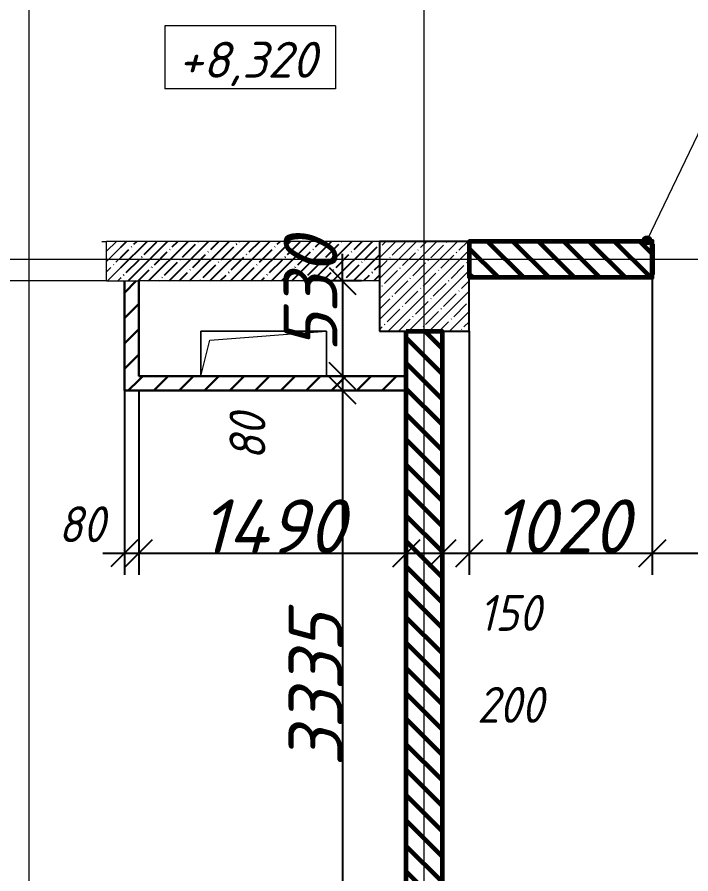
# Model space of a CAD drawing. Header units: millimetres. Extents: x 12986 to 523328, y -9759 to 30092.
# Drawn here: x 449823 to 453576, y 510 to 5279 of the extents above; entities that cross this region are included whole.
import ezdxf

# ---------------------------------------------------------------- set-up
doc = ezdxf.new("R2010")
doc.units = ezdxf.units.MM
for name, color, linetype, lineweight in [('1) ПГП Зеленый', 3, 'Continuous', 30), ('3) РАсчет Зел', 3, 'Continuous', 30), ('5) Блок ячеистый', 160, 'Continuous', 60), ('A-ANNO-DIMS', 7, 'Continuous', 9), ('A-FLOR', 7, 'Continuous', 9), ('A-GENM', 7, 'Continuous', 9), ('A-GENM-1', 7, 'Continuous', 25), ('A-GENM-IDEN', 7, 'Continuous', 9), ('A-WALL-FNSH-2', 7, 'Continuous', 5), ('G-ANNO-DIMS', 7, 'Continuous', 9), ('I-WALL', 7, 'Continuous', 5), ('S-COLS', 7, 'Continuous', 9), ('S-COLS-1', 7, 'Continuous', 5), ('S-COLS-2', 7, 'Continuous', 25), ('Оси-1', 7, 'Continuous', 20)]:
    doc.layers.add(name, color=color, linetype=linetype, lineweight=lineweight)
for name, color, linetype, lineweight, true_color in [('A-WALL-3', 7, 'Continuous', 5, 0x000000), ('A-WALL-4', 7, 'Continuous', 25, 0x000000), ('A-WALL-7', 7, 'Continuous', 5, 0x008000), ('A-WALL-PATT-2', 7, 'Continuous', 5, 0xce0000)]:
    doc.layers.add(name, color=color, linetype=linetype, lineweight=lineweight, true_color=true_color)
doc.styles.add('ISOCPEUR_I_2', font='isocpeui.ttf', dxfattribs={"height": 300})
doc.styles.add('ISOCPEUR_I_3', font='isocpeui.ttf', dxfattribs={"width": 0.9, "height": 200})
doc.dimstyles.new('ISO-2_0_0_9К_СРЕДНИЙ', dxfattribs={"dimscale": 304.8, "dimtxt": 199.196235, "dimasz": 0.492126, "dimexe": 0.393701, "dimexo": 0, "dimgap": 0, "dimtad": 1, "dimdec": 0, "dimzin": 0, "dimdsep": 46, "dimtxsty": 'ISOCPEUR_I_2', "dimblk1": 'OBLIQUE', "dimblk2": 'OBLIQUE', "dimsah": 1, "dimcen": 0.09, "dimdle": 0.393701, "dimazin": 0, "dimtfac": 1, "dimtdec": 4, "dimtix": 1, "dimtmove": 2, "dimatfit": 3, "dimfxl": 1, "dimtvp": 1, "dimtolj": 1, "dimtzin": 0, "dimarcsym": 2})
doc.dimstyles.new('ISO-2_0_0_9К_СРЕДНИЙ_1', dxfattribs={"dimscale": 304.8, "dimtxt": 199.196235, "dimasz": 0.492126, "dimexe": 0.393701, "dimexo": 0, "dimgap": 0, "dimtad": 1, "dimdec": 0, "dimzin": 0, "dimdsep": 46, "dimtxsty": 'ISOCPEUR_I_3', "dimblk1": 'OBLIQUE', "dimblk2": 'OBLIQUE', "dimsah": 1, "dimcen": 0.09, "dimdle": 0.393701, "dimazin": 0, "dimtfac": 1, "dimtdec": 4, "dimtix": 1, "dimtmove": 2, "dimatfit": 3, "dimfxl": 1, "dimtvp": 1, "dimtolj": 1, "dimtzin": 0, "dimarcsym": 2})
doc.dimstyles.new('ISO-2_0_0_9К_СРЕДНИЙ_2', dxfattribs={"dimscale": 304.8, "dimtxt": 199.196235, "dimasz": 0.492126, "dimexe": 0.393701, "dimexo": 0, "dimgap": 0, "dimtad": 1, "dimdec": 0, "dimzin": 0, "dimdsep": 46, "dimtxsty": 'ISOCPEUR_I_2', "dimblk1": 'OBLIQUE', "dimblk2": 'OBLIQUE', "dimsah": 1, "dimcen": 0.09, "dimdle": 0.393701, "dimazin": 0, "dimtfac": 1, "dimtdec": 4, "dimtix": 1, "dimtmove": 0, "dimatfit": 3, "dimfxl": 1, "dimtvp": 1, "dimtolj": 1, "dimtzin": 0, "dimarcsym": 2})
pattern_1 = [(135, (395430.81, -3869.25), (-70.71068, -70.71068), [])]
pattern_2 = [(45, (395430.81, -3869.25), (-70.71068, 70.71068), [])]
pattern_3 = [(45, (395430.81, -3869.25), (-57.02463, 57.02463), []), (45, (395487.83, -3869.25), (-57.02463, 57.02463), [100.806, -20.161, 3.353, -16.808])]

# ---------------------------------------------------------------- blocks, each defined once
blk = doc.blocks.new('AR_Отверстие прямоугольное _в плите_ - AR_Отверстие прямоугольное _в плите_-V38-АР1_1_Кладочный план 3 этажа')
at = {"layer": 'A-GENM'}
for p, q in [((350, 125), (-350, 125)), ((-350, 125), (-350, -125)), ((-300, 75), (350, 125)), ((350, -125), (350, 125)), ((-350, -125), (-300, 75))]:
    blk.add_line(p, q, dxfattribs=at)
blk = doc.blocks.new('Колонна_Несущая_Прямоугольное сечение - Вн_ЖБ_500х500-V87-АР1_1_Кладочный план 3 этажа')
at = {"layer": 'S-COLS-1'}
h = blk.add_hatch(dxfattribs=at)
h.set_pattern_fill('FP_73', color=256, style=0, pattern_type=2)
h.set_pattern_definition([(45, (-56660, -7650), (-57.02463, 57.02463), []), (45, (-56602.975, -7650), (-57.02463, 57.02463), [100.806, -20.161, 3.353, -16.808])])
h.paths.add_polyline_path([(-250, -250), (250, -250), (250, 250), (-250, 250)], flags=0)
at = {"layer": 'S-COLS-2'}
for p, q in [((250, 250), (-250, 250)), ((-250, 250), (-250, -250)), ((250, -250), (250, 250)), ((-250, -250), (250, -250))]:
    blk.add_line(p, q, dxfattribs=at)
blk = doc.blocks.new('Фахверк_СКБ_Уголок_Тип 2 - СМ-5_200х2480h-30007438-АР1_1_Кладочный план 3 этажа')
at = {"layer": 'A-GENM-1'}
for p, q in [((125, 156), (125, 81)), ((200, 156), (125, 156)), ((131, 81), (131, 150)), ((131, 150), (200, 150)), ((200, 150), (200, 156)), ((125, 81), (131, 81)), ((131, 19), (125, 19)), ((125, 19), (125, -56)), ((131, -50), (131, 19)), ((125, -56), (200, -56)), ((200, -50), (131, -50)), ((200, -56), (200, -50))]:
    blk.add_line(p, q, dxfattribs=at)
blk = doc.blocks.new('Стойка_Влож_Полоса боковая - Полоса-27101091-АР1_1_Кладочный план 3 этажа')
at = {"layer": 'A-GENM'}
for p, q in [((-5, 85), (0, 85)), ((-5, -85), (-5, 85)), ((0, 31), (0, -31)), ((0, -85), (-5, -85))]:
    blk.add_line(p, q, dxfattribs=at)
blk = doc.blocks.new('Высотные отметки - 9_5х3_5_h_-17668430-АР1_1_Кладочный план 3 этажа')
at = {"layer": 'G-ANNO-DIMS'}
for p, q in [((-4.75, 3.5), (-4.75, 0)), ((4.75, 3.5), (-4.75, 3.5)), ((4.75, 3.5), (4.75, 0)), ((4.75, 0), (-4.75, 0))]:
    blk.add_line(p, q, dxfattribs=at)
blk = doc.blocks.new('_Oblique')
at = {"color": 0, "linetype": 'ByBlock', "lineweight": -2}
blk.add_line((-0.5, -0.5), (0.5, 0.5), dxfattribs=at)
blk = doc.blocks.new('*D3542')
at = {"layer": 'A-ANNO-DIMS', "color": 0, "lineweight": -2, "transparency": 16777216}
for p, q in [((451635.4, 3810.7), (451635.4, 3960.7)), ((451741.4, 3810.7), (451515.4, 3810.7)), ((451635.4, 3810.7), (451635.4, 3280.7)), ((451545.8, 3280.7), (451755.4, 3280.7)), ((451635.4, 3280.7), (451635.4, 3130.7))]:
    blk.add_line(p, q, dxfattribs=at)
at = {"layer": 'Defpoints', "color": 0, "transparency": 16777216}
for p in [(451741.4, 3810.7), (451545.8, 3280.7), (451635.4, 3280.7)]:
    blk.add_point(p, dxfattribs=at)
at = {"layer": 'A-ANNO-DIMS', "color": 0, "lineweight": -2, "transparency": 16777216, "xscale": 150, "yscale": 150, "zscale": 150}
for p, rotation in [((451635.4, 3810.7), 270), ((451635.4, 3280.7), 90)]:
    blk.add_blockref('_Oblique', p, dxfattribs=dict(at, rotation=rotation))
at = {"layer": 'A-ANNO-DIMS', "color": 0, "transparency": 16777216, "insert": (451307.4, 3413.6), "char_height": 300, "width": 455.087, "attachment_point": 1, "rotation": 90, "line_spacing_factor": 1.149209, "style": 'ISOCPEUR_I_2'}
blk.add_mtext('\\A1;530', dxfattribs=at)
blk = doc.blocks.new('*D3543')
at = {"layer": 'A-ANNO-DIMS', "color": 0, "lineweight": -2, "transparency": 16777216}
for p, q in [((451635.4, 3400.7), (451635.4, 3080.7)), ((451545.8, 3280.7), (451755.4, 3280.7)), ((451741.4, 3200.7), (451515.4, 3200.7))]:
    blk.add_line(p, q, dxfattribs=at)
at = {"layer": 'Defpoints', "color": 0, "transparency": 16777216}
for p in [(451545.8, 3280.7), (451635.4, 3200.7), (451741.4, 3200.7)]:
    blk.add_point(p, dxfattribs=at)
at = {"layer": 'A-ANNO-DIMS', "color": 0, "lineweight": -2, "transparency": 16777216, "xscale": 150, "yscale": 150, "zscale": 150}
for p, rotation in [((451635.4, 3280.7), 90), ((451635.4, 3200.7), 270)]:
    blk.add_blockref('_Oblique', p, dxfattribs=dict(at, rotation=rotation))
at = {"layer": 'A-ANNO-DIMS', "color": 0, "transparency": 16777216, "insert": (451006.1, 2813.5), "char_height": 200, "width": 303.391, "attachment_point": 1, "rotation": 90, "line_spacing_factor": 1.149209, "style": 'ISOCPEUR_I_3'}
blk.add_mtext('\\A1;80', dxfattribs=at)
blk = doc.blocks.new('*D3597')
at = {"layer": 'A-ANNO-DIMS', "color": 0, "lineweight": -2, "transparency": 16777216}
for p, q in [((450420.8, 3200.7), (450420.8, 2174.6)), ((450500.8, 3197.7), (450500.8, 2174.6)), ((450300.8, 2294.6), (450620.8, 2294.6))]:
    blk.add_line(p, q, dxfattribs=at)
at = {"layer": 'Defpoints', "color": 0, "transparency": 16777216}
for p in [(450420.8, 3200.7), (450500.8, 3197.7), (450500.8, 2294.6)]:
    blk.add_point(p, dxfattribs=at)
at = {"layer": 'A-ANNO-DIMS', "color": 0, "lineweight": -2, "transparency": 16777216, "xscale": 150, "yscale": 150, "zscale": 150, "rotation": 180}
blk.add_blockref('_Oblique', (450420.8, 2294.6), dxfattribs=at)
at = {"layer": 'A-ANNO-DIMS', "color": 0, "lineweight": -2, "transparency": 16777216, "xscale": 150, "yscale": 150, "zscale": 150}
blk.add_blockref('_Oblique', (450500.8, 2294.6), dxfattribs=at)
at = {"layer": 'A-ANNO-DIMS', "color": 0, "transparency": 16777216, "insert": (450053, 2555.9), "char_height": 200, "width": 303.391, "attachment_point": 1, "line_spacing_factor": 1.149209, "style": 'ISOCPEUR_I_3'}
blk.add_mtext('\\A1;80', dxfattribs=at)
blk = doc.blocks.new('*D3598')
at = {"layer": 'A-ANNO-DIMS', "color": 0, "lineweight": -2, "transparency": 16777216}
for p, q in [((450500.8, 3197.7), (450500.8, 2174.6)), ((451990.8, 2400.7), (451990.8, 2174.6)), ((450380.8, 2294.6), (452110.8, 2294.6))]:
    blk.add_line(p, q, dxfattribs=at)
at = {"layer": 'Defpoints', "color": 0, "transparency": 16777216}
for p in [(450500.8, 3197.7), (451990.8, 2400.7), (451990.8, 2294.6)]:
    blk.add_point(p, dxfattribs=at)
at = {"layer": 'A-ANNO-DIMS', "color": 0, "lineweight": -2, "transparency": 16777216, "xscale": 150, "yscale": 150, "zscale": 150, "rotation": 180}
blk.add_blockref('_Oblique', (450500.8, 2294.6), dxfattribs=at)
at = {"layer": 'A-ANNO-DIMS', "color": 0, "lineweight": -2, "transparency": 16777216, "xscale": 150, "yscale": 150, "zscale": 150}
blk.add_blockref('_Oblique', (451990.8, 2294.6), dxfattribs=at)
at = {"layer": 'A-ANNO-DIMS', "color": 0, "transparency": 16777216, "insert": (451245.8, 2444.6), "char_height": 300, "width": 579.201, "attachment_point": 5, "style": 'ISOCPEUR_I_2'}
blk.add_mtext('\\A1;1490', dxfattribs=at)
blk = doc.blocks.new('*D3599')
at = {"layer": 'A-ANNO-DIMS', "color": 0, "lineweight": -2, "transparency": 16777216}
for p, q in [((451990.8, 2400.7), (451990.8, 2174.6)), ((452190.8, 2400.7), (452190.8, 2174.6)), ((451870.8, 2294.6), (452310.8, 2294.6))]:
    blk.add_line(p, q, dxfattribs=at)
at = {"layer": 'Defpoints', "color": 0, "transparency": 16777216}
for p in [(451990.8, 2400.7), (452190.8, 2400.7), (452190.8, 2294.6)]:
    blk.add_point(p, dxfattribs=at)
at = {"layer": 'A-ANNO-DIMS', "color": 0, "lineweight": -2, "transparency": 16777216, "xscale": 150, "yscale": 150, "zscale": 150, "rotation": 180}
blk.add_blockref('_Oblique', (451990.8, 2294.6), dxfattribs=at)
at = {"layer": 'A-ANNO-DIMS', "color": 0, "lineweight": -2, "transparency": 16777216, "xscale": 150, "yscale": 150, "zscale": 150}
blk.add_blockref('_Oblique', (452190.8, 2294.6), dxfattribs=at)
at = {"layer": 'A-ANNO-DIMS', "color": 0, "transparency": 16777216, "insert": (452384.6, 1550.6), "char_height": 200, "width": 455.087, "attachment_point": 1, "line_spacing_factor": 1.149209, "style": 'ISOCPEUR_I_3'}
blk.add_mtext('\\A1;200', dxfattribs=at)
blk = doc.blocks.new('*D3600')
at = {"layer": 'A-ANNO-DIMS', "color": 0, "lineweight": -2, "transparency": 16777216}
for p, q in [((452340.8, 3530.7), (452340.8, 2174.6)), ((452190.8, 2400.7), (452190.8, 2174.6)), ((452070.8, 2294.6), (452460.8, 2294.6))]:
    blk.add_line(p, q, dxfattribs=at)
at = {"layer": 'Defpoints', "color": 0, "transparency": 16777216}
for p in [(452340.8, 3530.7), (452190.8, 2400.7), (452340.8, 2294.6)]:
    blk.add_point(p, dxfattribs=at)
at = {"layer": 'A-ANNO-DIMS', "color": 0, "lineweight": -2, "transparency": 16777216, "xscale": 150, "yscale": 150, "zscale": 150, "rotation": 180}
blk.add_blockref('_Oblique', (452190.8, 2294.6), dxfattribs=at)
at = {"layer": 'A-ANNO-DIMS', "color": 0, "lineweight": -2, "transparency": 16777216, "xscale": 150, "yscale": 150, "zscale": 150}
blk.add_blockref('_Oblique', (452340.8, 2294.6), dxfattribs=at)
at = {"layer": 'A-ANNO-DIMS', "color": 0, "transparency": 16777216, "insert": (452395.4, 2062.6), "char_height": 200, "width": 409.118, "attachment_point": 1, "line_spacing_factor": 1.149209, "style": 'ISOCPEUR_I_3'}
blk.add_mtext('\\A1;150', dxfattribs=at)
blk = doc.blocks.new('*D3601')
at = {"layer": 'A-ANNO-DIMS', "color": 0, "lineweight": -2, "transparency": 16777216}
for p, q in [((453360.8, 3830.7), (453360.8, 2174.6)), ((452340.8, 3530.7), (452340.8, 2174.6)), ((452220.8, 2294.6), (453480.8, 2294.6))]:
    blk.add_line(p, q, dxfattribs=at)
at = {"layer": 'Defpoints', "color": 0, "transparency": 16777216}
for p in [(453360.8, 3830.7), (452340.8, 3530.7), (453360.8, 2294.6)]:
    blk.add_point(p, dxfattribs=at)
at = {"layer": 'A-ANNO-DIMS', "color": 0, "lineweight": -2, "transparency": 16777216, "xscale": 150, "yscale": 150, "zscale": 150, "rotation": 180}
blk.add_blockref('_Oblique', (452340.8, 2294.6), dxfattribs=at)
at = {"layer": 'A-ANNO-DIMS', "color": 0, "lineweight": -2, "transparency": 16777216, "xscale": 150, "yscale": 150, "zscale": 150}
blk.add_blockref('_Oblique', (453360.8, 2294.6), dxfattribs=at)
at = {"layer": 'A-ANNO-DIMS', "color": 0, "transparency": 16777216, "insert": (452850.8, 2444.6), "char_height": 300, "width": 560.814, "attachment_point": 5, "style": 'ISOCPEUR_I_2'}
blk.add_mtext('\\A1;1020', dxfattribs=at)
blk = doc.blocks.new('*D3602')
at = {"layer": 'A-ANNO-DIMS', "color": 0, "lineweight": -2, "transparency": 16777216}
for p, q in [((453360.8, 3830.7), (453360.8, 2174.6)), ((455010.8, 3830.7), (455010.8, 2174.6)), ((453240.8, 2294.6), (455130.8, 2294.6))]:
    blk.add_line(p, q, dxfattribs=at)
at = {"layer": 'Defpoints', "color": 0, "transparency": 16777216}
for p in [(453360.8, 3830.7), (455010.8, 3830.7), (455010.8, 2294.6)]:
    blk.add_point(p, dxfattribs=at)
at = {"layer": 'A-ANNO-DIMS', "color": 0, "lineweight": -2, "transparency": 16777216, "xscale": 150, "yscale": 150, "zscale": 150, "rotation": 180}
blk.add_blockref('_Oblique', (453360.8, 2294.6), dxfattribs=at)
at = {"layer": 'A-ANNO-DIMS', "color": 0, "lineweight": -2, "transparency": 16777216, "xscale": 150, "yscale": 150, "zscale": 150}
blk.add_blockref('_Oblique', (455010.8, 2294.6), dxfattribs=at)
at = {"layer": 'A-ANNO-DIMS', "color": 0, "transparency": 16777216, "insert": (454185.8, 2444.6), "char_height": 300, "width": 560.814, "attachment_point": 5, "style": 'ISOCPEUR_I_2'}
blk.add_mtext('\\A1;1650', dxfattribs=at)
blk = doc.blocks.new('*D3676')
at = {"layer": 'A-ANNO-DIMS', "color": 0, "lineweight": -2, "transparency": 16777216}
for p, q in [((451635.4, 3320.7), (451635.4, -254.3)), ((451741.4, 3200.7), (451515.4, 3200.7)), ((451984.8, -134.3), (451515.4, -134.3))]:
    blk.add_line(p, q, dxfattribs=at)
at = {"layer": 'Defpoints', "color": 0, "transparency": 16777216}
for p in [(451741.4, 3200.7), (451635.4, -134.3), (451984.8, -134.3)]:
    blk.add_point(p, dxfattribs=at)
at = {"layer": 'A-ANNO-DIMS', "color": 0, "lineweight": -2, "transparency": 16777216, "xscale": 150, "yscale": 150, "zscale": 150}
for p, rotation in [((451635.4, 3200.7), 90), ((451635.4, -134.3), 270)]:
    blk.add_blockref('_Oblique', p, dxfattribs=dict(at, rotation=rotation))
at = {"layer": 'A-ANNO-DIMS', "color": 0, "transparency": 16777216, "insert": (451485.4, 1533.2), "char_height": 300, "width": 606.782, "attachment_point": 5, "rotation": 90, "style": 'ISOCPEUR_I_2'}
blk.add_mtext('\\A1;3335', dxfattribs=at)

msp = doc.modelspace()

# ---------------------------------------------------------------- hatches: boundary and pattern name
h = msp.add_hatch()
h.set_pattern_fill('FP_4', color=256, style=0, pattern_type=2)
h.set_pattern_definition(pattern_3)
h.paths.add_polyline_path([(451840.80853, 3810.74642), (451840.80853, 4030.74642), (450400.80853, 4030.74642), (450400.80853, 3810.74642), (451231.23468, 3810.74642)], flags=0)
h.paths.add_polyline_path([(447840.80853, 3810.74642), (447841.80853, 3810.74642), (447840.80853, 4030.74642)], flags=0)
h.paths.add_polyline_path([(448241.80853, 3810.74642), (449040.80853, 3810.74642), (449040.80853, 4030.74642), (448241.80853, 4030.74642)], flags=0)
at = {"layer": '1) ПГП Зеленый'}
h = msp.add_hatch(dxfattribs=at)
h.set_pattern_fill('FP_5', color=256, style=0, pattern_type=2)
h.set_pattern_definition(pattern_2)
h.paths.add_polyline_path([(450500.80853, 3200.74642), (450500.80853, 3810.74642), (450420.80853, 3810.74642), (450420.80853, 3200.74642)], flags=0)
h = msp.add_hatch(dxfattribs=at)
h.set_pattern_fill('FP_5', color=256, style=0, pattern_type=2)
h.set_pattern_definition(pattern_2)
h.paths.add_polyline_path([(450500.80853, 3200.74642), (451990.80853, 3200.74642), (451990.80853, 3280.74642), (450500.80853, 3280.74642)], flags=0)
at = {"layer": '5) Блок ячеистый'}
h = msp.add_hatch(dxfattribs=at)
h.set_pattern_fill('FP_1', color=256, style=0, pattern_type=2)
h.set_pattern_definition(pattern_1)
h.paths.add_polyline_path([(453360.80853, 3830.74642), (453360.80853, 4030.74642), (452340.80853, 4030.74642), (452340.80853, 3830.74642), (453291.80853, 3830.74642)], flags=0)
h.paths.add_polyline_path([(455010.80853, 3830.74642), (456340.80853, 3830.74642), (456340.80853, 4030.74642), (455010.80853, 4030.74642), (455010.80853, 3899.74642)], flags=0)
h = msp.add_hatch(dxfattribs=at)
h.set_pattern_fill('FP_1', color=256, style=0, pattern_type=2)
h.set_pattern_definition(pattern_1)
h.paths.add_polyline_path([(451990.80853, -3469.25359), (452190.80853, -3469.25359), (452190.80853, -140.25359), (452121.80853, -140.25359), (452121.80853, -134.25359), (452190.80853, -134.25359), (452190.80853, 3530.74642), (451990.80853, 3530.74642), (451990.80853, -134.25359), (452059.80853, -134.25359), (452059.80853, -140.25359), (451990.80853, -140.25359), (451990.80853, -2937.15678)], flags=0)
at = {"layer": 'A-GENM-IDEN'}
h = msp.add_hatch(color=256, dxfattribs=at)
edge = h.paths.add_edge_path(flags=0)
edge.add_arc((453331.80853, 4036.74642), 25, 0, 360)
at = {"layer": 'A-WALL-PATT-2'}
h = msp.add_hatch(dxfattribs=at)
h.set_pattern_fill('FP_4', color=256, style=0, pattern_type=2)
h.set_pattern_definition(pattern_3)
h.paths.add_polyline_path([(450400.80853, 3810.74642), (450400.80853, 4030.74642), (450320.80853, 4030.74642), (450320.80853, 3810.74642)], flags=0)
h.paths.add_polyline_path([(449040.80853, 3810.74642), (449120.80853, 3810.74642), (449120.80853, 4030.74642), (449040.80853, 4030.74642)], flags=0)

# ---------------------------------------------------------------- linework, layer by layer
at = {"layer": '1) ПГП Зеленый'}
for p, q in [((450420.80853, 3200.74642), (450420.80853, 3810.74642)), ((451990.80853, 3280.74642), (450500.80853, 3280.74642))]:
    msp.add_line(p, q, dxfattribs=at)
at = {"layer": '3) РАсчет Зел'}
for p, q in [((450500.80853, 3810.74642), (450500.80853, 3280.74642)), ((450420.80853, 3200.74642), (451990.80853, 3200.74642))]:
    msp.add_line(p, q, dxfattribs=at)
at = {"layer": '5) Блок ячеистый'}
for points in [[(453360.80853, 4030.74642), (452340.80853, 4030.74642), (452340.80853, 3830.74642), (453360.80853, 3830.74642)], [(451990.80853, 3530.74642), (452190.80853, 3530.74642), (452190.80853, -3469.25359), (451990.80853, -3469.25359)]]:
    msp.add_lwpolyline(points, close=True, dxfattribs=at)
at = {"layer": 'A-FLOR'}
for p, q in [((450845.80853, 3530.74642), (451545.80853, 3530.74642)), ((450845.80853, 3280.74642), (450845.80853, 3530.74642)), ((451545.80853, 3530.74642), (451545.80853, 3280.74642))]:
    msp.add_line(p, q, dxfattribs=at)
at = {"layer": 'A-GENM-IDEN'}
msp.add_line((453331.80853, 4036.74642), (453730.52782, 4866.8508), dxfattribs=at)
msp.add_circle((453331.80853, 4036.74642), 25, dxfattribs=at)
at = {"layer": 'A-WALL-3'}
for p, q in [((450320.80853, 3810.74642), (450320.80853, 4030.74642)), ((451840.80853, 4030.74642), (450320.80853, 4030.74642)), ((450320.80853, 3810.74642), (450420.80853, 3810.74642)), ((451840.80853, 3810.74642), (450500.80853, 3810.74642))]:
    msp.add_line(p, q, dxfattribs=at)
at = {"layer": 'A-WALL-4'}
msp.add_line((451990.80853, 3200.74642), (451990.80853, 3280.74642), dxfattribs=at)
at = {"layer": 'A-WALL-7'}
msp.add_line((450420.80853, 3810.74642), (450500.80853, 3810.74642), dxfattribs=at)
at = {"layer": 'A-WALL-FNSH-2'}
for p, q in [((452340.80853, 4030.74642), (453291.80853, 4030.74642)), ((453360.80853, 3899.74642), (453360.80853, 3961.74642)), ((452340.80853, 3830.74642), (453291.80853, 3830.74642)), ((451990.80853, 3530.74642), (451990.80853, 3280.74642)), ((452190.80853, -134.25359), (452190.80853, 3530.74642)), ((451990.80853, 3200.74642), (451990.80853, -134.25359))]:
    msp.add_line(p, q, dxfattribs=at)
at = {"layer": 'I-WALL'}
for p, q in [((450295.80853, 4030.74642), (450320.80853, 4030.74642)), ((450320.80853, 3810.74642), (449120.80853, 3810.74642))]:
    msp.add_line(p, q, dxfattribs=at)
at = {"layer": 'Оси-1'}
for p, q in [((449890.80852, -8019.25359), (449890.80852, 24767.68957)), ((452090.80852, -8019.25359), (452090.80852, 24767.68957)), ((389220.80855, 3930.74641), (521382.43658, 3930.74641))]:
    msp.add_line(p, q, dxfattribs=at)

# ---------------------------------------------------------------- block references
at = {"layer": 'A-GENM', "rotation": 180}
msp.add_blockref('Стойка_Влож_Полоса боковая - Полоса-27101091-АР1_1_Кладочный план 3 этажа', (453366.80853, 3930.74642), dxfattribs=at)
at = {"layer": 'A-GENM'}
msp.add_blockref('AR_Отверстие прямоугольное _в плите_ - AR_Отверстие прямоугольное _в плите_-V38-АР1_1_Кладочный план 3 этажа', (451195.80853, 3405.74642), dxfattribs=at)
at = {"layer": 'A-GENM-1', "rotation": 180}
msp.add_blockref('Фахверк_СКБ_Уголок_Тип 2 - СМ-5_200х2480h-30007438-АР1_1_Кладочный план 3 этажа', (453491.80853, 3980.74642), dxfattribs=at)
at = {"layer": 'G-ANNO-DIMS', "xscale": 99.99999999999993, "yscale": 99.99999999999993, "zscale": 99.99999999999993}
msp.add_blockref('Высотные отметки - 9_5х3_5_h_-17668430-АР1_1_Кладочный план 3 этажа', (451121.75337, 4880.41397), dxfattribs=at)
at = {"layer": 'S-COLS'}
msp.add_blockref('Колонна_Несущая_Прямоугольное сечение - Вн_ЖБ_500х500-V87-АР1_1_Кладочный план 3 этажа', (452090.80853, 3780.74642), dxfattribs=at)

# ---------------------------------------------------------------- texts
at = {"layer": 'G-ANNO-DIMS', "insert": (450721.17959, 5141.70512), "char_height": 200, "width": 841.3770749, "attachment_point": 1, "line_spacing_factor": 1.149209, "style": 'ISOCPEUR_I_2'}
msp.add_mtext('+8,320', dxfattribs=at)

# ---------------------------------------------------------------- dimensions: what is measured, and where the dimension line sits
at = {"layer": 'A-ANNO-DIMS'}
for base, p1, p2, dimstyle, override, picture, middle in [((451635.37206, 3280.74642), (451741.43807, 3810.74642), (451545.80853, 3280.74642), 'ISO-2_0_0_9К_СРЕДНИЙ', {"dimpost": '<>', "dimfxl": 564.95214}, '*D3542', (451507.41424, 3641.12487)), ((451635.37206, 3200.74642), (451545.80853, 3280.74642), (451741.43807, 3200.74642), 'ISO-2_0_0_9К_СРЕДНИЙ_1', {"dimpost": '<>', "dimfxl": 211.354963}, '*D3543', (451139.39748, 2965.16593))]:
    dim = msp.add_linear_dim(base=base, p1=p1, p2=p2, angle=90, dimstyle=dimstyle, override=override, dxfattribs=at)
    dim.commit()
    dim.dimension.update_dxf_attribs({"geometry": picture, "text_midpoint": middle, "dimtype": 160, "text_rotation": 90})
for base, p1, p2, override, picture, middle in [((453360.80853, 2294.60769), (452340.80853, 3530.74642), (453360.80853, 3830.74642), {"dimpost": '<>', "dimfxl": 1063.202709}, '*D3601', (452850.80853, 2444.60769)), ((455010.80853, 2294.60769), (453360.80853, 3830.74642), (455010.80853, 3830.74642), {"dimpost": '<>', "dimfxl": 1650}, '*D3602', (454185.80853, 2444.60769)), ((451990.80853, 2294.60769), (450500.80853, 3197.69842), (451990.80853, 2400.67371), {"dimpost": '<>', "dimfxl": 1689.777613}, '*D3598', (451245.80853, 2444.60769))]:
    dim = msp.add_linear_dim(base=base, p1=p1, p2=p2, dimstyle='ISO-2_0_0_9К_СРЕДНИЙ_2', override=override, dxfattribs=at)
    dim.commit()
    dim.dimension.update_dxf_attribs({"geometry": picture, "text_midpoint": middle})
for base, p1, p2, override, picture, middle in [((452340.80853, 2294.60769), (452190.80853, 2400.67371), (452340.80853, 3530.74642), {"dimpost": '<>', "dimfxl": 1139.98435}, '*D3600', (452599.97734, 1929.25597)), ((450500.80853, 2294.60769), (450420.80853, 3200.74642), (450500.80853, 3197.69842), {"dimpost": '<>', "dimfxl": 80.058043}, '*D3597', (450204.66509, 2422.56551)), ((452190.80853, 2294.60769), (451990.80853, 2400.67371), (452190.80853, 2400.67371), {"dimpost": '<>', "dimfxl": 200}, '*D3599', (452612.13249, 1417.29498))]:
    dim = msp.add_linear_dim(base=base, p1=p1, p2=p2, dimstyle='ISO-2_0_0_9К_СРЕДНИЙ_1', override=override, dxfattribs=at)
    dim.commit()
    dim.dimension.update_dxf_attribs({"geometry": picture, "text_midpoint": middle, "dimtype": 160})
dim = msp.add_linear_dim(base=(451635.37206, -134.25359), p1=(451741.43807, 3200.74642), p2=(451984.80853, -134.25359), angle=90, dimstyle='ISO-2_0_0_9К_СРЕДНИЙ_2', override={"dimpost": '<>', "dimfxl": 3343.868149}, dxfattribs=at)
dim.commit()
dim.dimension.update_dxf_attribs({"geometry": '*D3676', "text_midpoint": (451485.37206, 1533.24642)})

doc.saveas('drawing.dxf')
